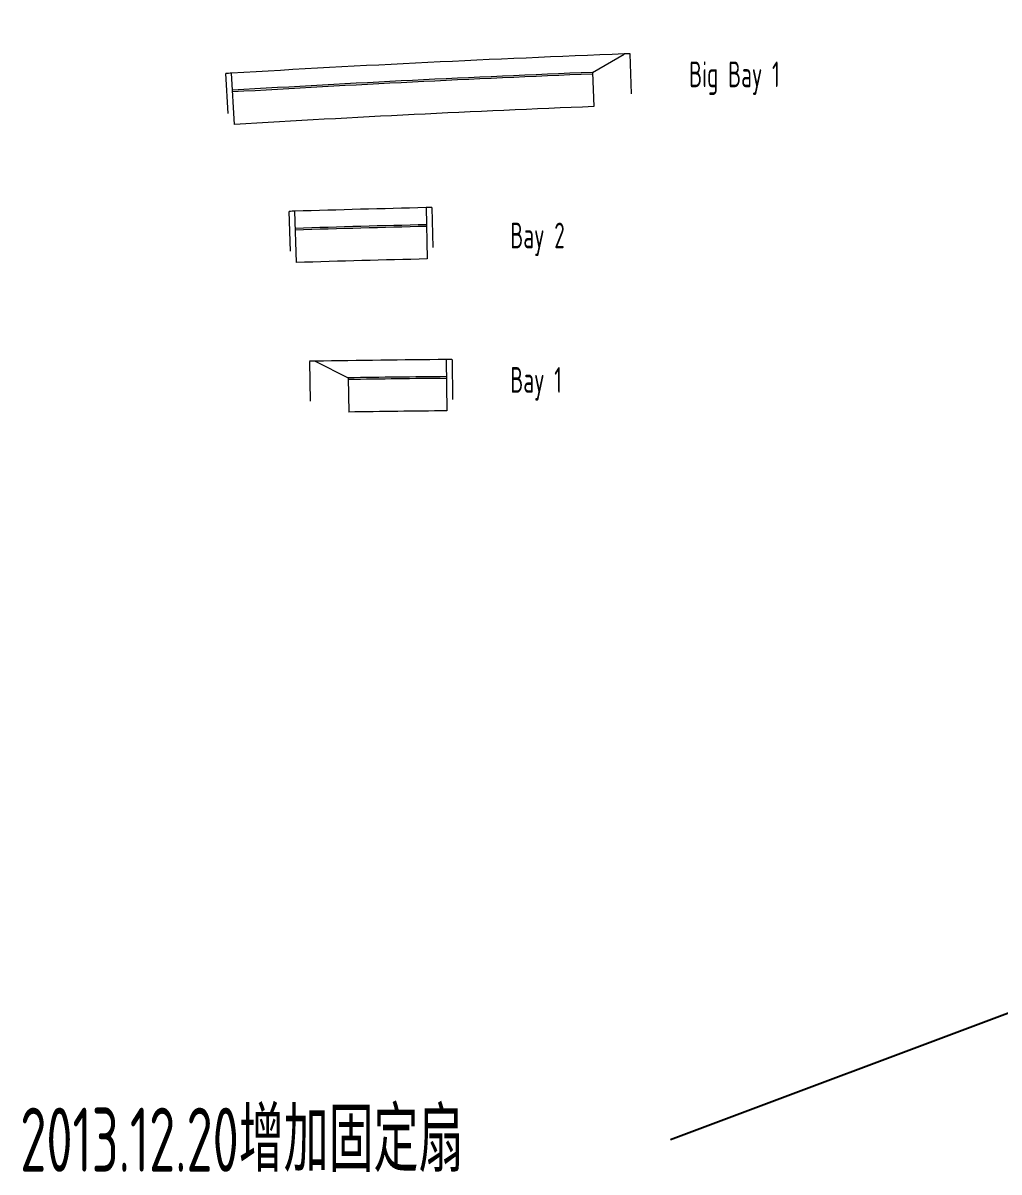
# Model space of a CAD drawing. Header units: millimetres. Extents: x 11515858 to 24947533, y -12764720 to -6305528.
# Drawn here: x 11724883 to 11741999, y -6387166 to -6367021 of the extents above; entities that cross this region are included whole.
import ezdxf
from ezdxf.enums import TextEntityAlignment as Align

# ---------------------------------------------------------------- set-up
doc = ezdxf.new("R2010")
doc.units = ezdxf.units.MM
doc.header["$LTSCALE"] = 10
doc.linetypes.add('A2-RI-F3$0$DOT2', pattern=[0.125, 0, -0.125])
for name, color, linetype, lineweight in [('A2-RI-F3$0$A-FLOR-OTLN', 4, 'A2-RI-F3$0$DOT2', 5), ('A2-RI-F3$0$A-GLAZ', 140, 'Continuous', 5), ('A2-RI-F3$0$A-WALL', 7, 'Continuous', 5)]:
    doc.layers.add(name, color=color, linetype=linetype, lineweight=lineweight)
doc.layers.add('A2-RI-F3$0$A-SYMB-AREA', color=4, linetype='Continuous')
doc.layers.add('A2-RI-F3$0$A-SYMB-NAME', color=4, linetype='Continuous')
doc.styles.add('A2-RI-F3$0$ECADI', font='hzs.shx', dxfattribs={"width": 0.7, "bigfont": 'hztxt.shx'})

# ---------------------------------------------------------------- blocks, each defined once
blk = doc.blocks.new('A2-RI-F3$0$Bay 2')
at = {"layer": 'A2-RI-F3$0$A-FLOR-OTLN', "linetype": 'Continuous'}
for radius in [320350, 319450]:
    blk.add_arc((15603, -319069), radius, 92.38819, 92.79965, dxfattribs=at)
at = {"layer": 'A2-RI-F3$0$A-GLAZ'}
for radius in [320050, 320020]:
    blk.add_arc((15603, -319069), radius, 92.38819, 92.79965, dxfattribs=at)
at = {"layer": 'A2-RI-F3$0$A-WALL'}
for p, q in [((-110, 195), (-144, 894)), ((0, 0), (-44, 899)), ((2254, 1003), (2292, 104)), ((2354, 1007), (2383, 308))]:
    blk.add_line(p, q, dxfattribs=at)
for start, end in [(92.79965, 92.81753), (92.3703, 92.38819)]:
    blk.add_arc((15603, -319069), 320350, start, end, dxfattribs=at)
blk = doc.blocks.new('A2-RI-F3$0$Big Bay 1')
at = {"layer": 'A2-RI-F3$0$A-FLOR-OTLN', "linetype": 'Continuous'}
for radius, start in [(320350, 84.98421), (319450, 85.08669)]:
    blk.add_arc((-21072, -318754), radius, start, 86.21783, dxfattribs=at)
at = {"layer": 'A2-RI-F3$0$A-GLAZ'}
for radius, start in [(320020, 85.08669), (320050, 85.08652)]:
    blk.add_arc((-21072, -318754), radius, start, 86.21783, dxfattribs=at)
at = {"layer": 'A2-RI-F3$0$A-WALL'}
for p, q in [((-87, 206), (-40, 905)), ((0, 0), (59, 898)), ((6340, 119), (6936, 369)), ((6975, -337), (7036, 360)), ((6340, 119), (6288, -478))]:
    blk.add_line(p, q, dxfattribs=at)
for start, end in [(86.21783, 86.23572), (84.96632, 84.98421)]:
    blk.add_arc((-21072, -318754), 320350, start, end, dxfattribs=at)
blk = doc.blocks.new('A2-RI-F3$0$Bay 1')
at = {"layer": 'A2-RI-F3$0$A-FLOR-OTLN', "linetype": 'Continuous'}
for radius, end in [(320350, 93.62248), (319450, 93.51966)]:
    blk.add_arc((19611, -318847), radius, 93.21111, end, dxfattribs=at)
at = {"layer": 'A2-RI-F3$0$A-GLAZ'}
for radius in [320050, 320020]:
    blk.add_arc((19611, -318847), radius, 93.21111, 93.51966, dxfattribs=at)
at = {"layer": 'A2-RI-F3$0$A-WALL'}
for p, q in [((-729, 856), (-685, 158)), ((-629, 862), (-37, 599)), ((1667, 1000), (1717, 101)), ((1767, 1005), (1806, 306)), ((-37, 599), (0, 0))]:
    blk.add_line(p, q, dxfattribs=at)
for start, end in [(93.62248, 93.64037), (93.19322, 93.21111)]:
    blk.add_arc((19611, -318847), 320350, start, end, dxfattribs=at)
blk = doc.blocks.new('A2-RI-F3$0$5erhfh')
at = {"layer": 'A2-RI-F3$0$A-SYMB-AREA', "style": 'A2-RI-F3$0$ECADI', "width": 0.7}
blk.add_attdef('340M2', text='', height=2.5, dxfattribs=at).set_placement((0, 1.25), align=Align.MIDDLE_LEFT)
at = {"layer": 'A2-RI-F3$0$A-SYMB-NAME', "style": 'A2-RI-F3$0$ECADI', "width": 0.7}
blk.add_attdef('CHINESENAME', (-12.292, 3.087), '', height=4.5, dxfattribs=at)
blk = doc.blocks.new('A2-RI-F3')
at = {"layer": 'Defpoints', "color": 3}
blk.add_line((11736237.4, -6386598.8), (11751478.4, -6380876.5), dxfattribs=at)
ref = blk.add_blockref('A2-RI-F3$0$5erhfh', (11737793.8, -6368455.2), dxfattribs=dict(xscale=100, yscale=100, zscale=100))
ref.add_attrib('CHINESENAME', 'Big Bay 1', (11736564.6, -6368146.4), dxfattribs={"layer": 'A2-RI-F3$0$A-SYMB-NAME', "height": 450, "style": 'A2-RI-F3$0$ECADI', "width": 0.7})
ref = blk.add_blockref('A2-RI-F3$0$5erhfh', (11734657.4, -6371279.7), dxfattribs=dict(xscale=100, yscale=100, zscale=100))
ref.add_attrib('CHINESENAME', 'Bay 2', (11733428.2, -6370971), dxfattribs={"layer": 'A2-RI-F3$0$A-SYMB-NAME', "height": 450, "style": 'A2-RI-F3$0$ECADI', "width": 0.7})
ref = blk.add_blockref('A2-RI-F3$0$5erhfh', (11734657.4, -6373812.7), dxfattribs=dict(xscale=100, yscale=100, zscale=100))
ref.add_attrib('CHINESENAME', 'Bay 1', (11733428.2, -6373504), dxfattribs={"layer": 'A2-RI-F3$0$A-SYMB-NAME', "height": 450, "style": 'A2-RI-F3$0$ECADI', "width": 0.7})
at = {"layer": 'A2-RI-F3$0$A-WALL'}
for name, p, rotation in [('A2-RI-F3$0$Big Bay 1', (11728593.1, -6368800.1), 7.198982511856969), ('A2-RI-F3$0$Bay 2', (11729679.4, -6371220.7), 358.9720839387065), ('A2-RI-F3$0$Bay 1', (11730595, -6373842.3), 357.3262361333079)]:
    blk.add_blockref(name, p, dxfattribs=dict(at, rotation=rotation))
at = {"layer": 'Defpoints'}
ref = blk.add_blockref('A2-RI-F3$0$5erhfh', (11727908.2, -6387278.9), dxfattribs=dict(at, xscale=250, yscale=250, zscale=250))
ref.add_attrib('CHINESENAME', '2013.12.20增加固定扇', (11724835.2, -6387162), dxfattribs={"layer": 'A2-RI-F3$0$A-SYMB-NAME', "height": 1125, "style": 'A2-RI-F3$0$ECADI', "width": 0.7})

msp = doc.modelspace()

# ---------------------------------------------------------------- block references
msp.add_blockref('A2-RI-F3', (0, 0))

doc.saveas('drawing.dxf')
